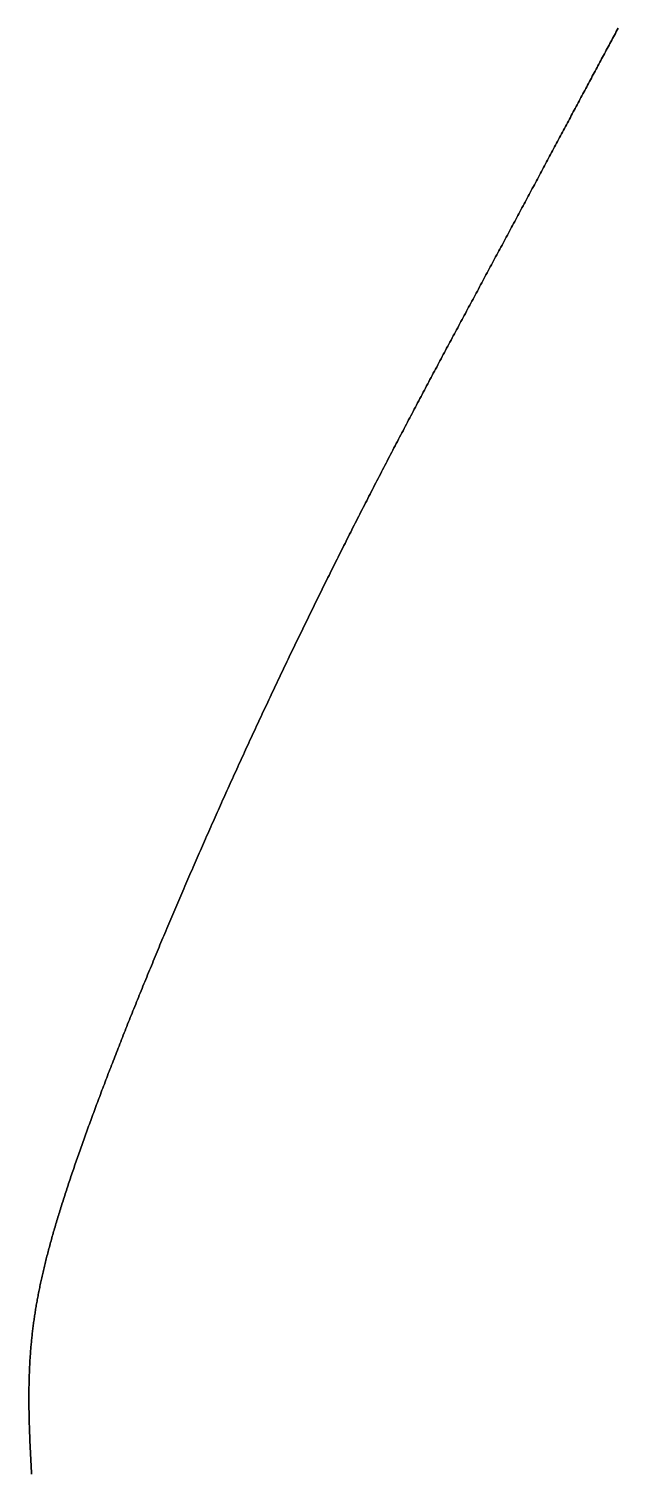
# Model space of a CAD drawing. Header units: inches. Extents: x 130170 to 284068, y 377793 to 804530.
# Drawn here: x 260187.1 to 260208.6, y 744926.8 to 744979.4 of the extents above; entities that cross this region are included whole.
import ezdxf

# ---------------------------------------------------------------- set-up
doc = ezdxf.new("R2010")
doc.units = ezdxf.units.IN
doc.header["$MEASUREMENT"] = 0
doc.layers.add('muni_il', color=7, linetype='Continuous')

msp = doc.modelspace()

# ---------------------------------------------------------------- linework, layer by layer
at = {"layer": 'muni_il'}
for points in [[(260187.225, 744926.78), (260187.222, 744926.842), (260187.218, 744926.903), (260187.214, 744926.964), (260187.211, 744927.025), (260187.208, 744927.086), (260187.204, 744927.147), (260187.201, 744927.207), (260187.198, 744927.267), (260187.194, 744927.327), (260187.191, 744927.386), (260187.188, 744927.446), (260187.185, 744927.505), (260187.182, 744927.564), (260187.179, 744927.622), (260187.177, 744927.681), (260187.174, 744927.739), (260187.171, 744927.797), (260187.169, 744927.855), (260187.166, 744927.912), (260187.163, 744927.97), (260187.161, 744928.027), (260187.159, 744928.084), (260187.157, 744928.14), (260187.154, 744928.197), (260187.152, 744928.253), (260187.15, 744928.309), (260187.148, 744928.365), (260187.146, 744928.42), (260187.145, 744928.476), (260187.143, 744928.531), (260187.141, 744928.586), (260187.14, 744928.641), (260187.138, 744928.695), (260187.137, 744928.75), (260187.136, 744928.804), (260187.134, 744928.858), (260187.133, 744928.912), (260187.132, 744928.965), (260187.131, 744929.019), (260187.13, 744929.072), (260187.129, 744929.125), (260187.129, 744929.178), (260187.128, 744929.231), (260187.128, 744929.283), (260187.127, 744929.336), (260187.127, 744929.388), (260187.127, 744929.44), (260187.126, 744929.492), (260187.126, 744929.543), (260187.126, 744929.595), (260187.127, 744929.647), (260187.127, 744929.698), (260187.127, 744929.749), (260187.128, 744929.8), (260187.128, 744929.851), (260187.129, 744929.901), (260187.129, 744929.952), (260187.13, 744930.003), (260187.131, 744930.053), (260187.132, 744930.103), (260187.133, 744930.153), (260187.135, 744930.203), (260187.136, 744930.253), (260187.137, 744930.303), (260187.139, 744930.352), (260187.141, 744930.402), (260187.142, 744930.451), (260187.144, 744930.501), (260187.146, 744930.55), (260187.148, 744930.599), (260187.151, 744930.648), (260187.153, 744930.697), (260187.155, 744930.746), (260187.158, 744930.795), (260187.161, 744930.844), (260187.163, 744930.892), (260187.166, 744930.941), (260187.169, 744930.989), (260187.173, 744931.038), (260187.176, 744931.086), (260187.179, 744931.135), (260187.183, 744931.183), (260187.186, 744931.231), (260187.19, 744931.28), (260187.194, 744931.328), (260187.198, 744931.376), (260187.202, 744931.424), (260187.206, 744931.472), (260187.211, 744931.52), (260187.215, 744931.568), (260187.22, 744931.617), (260187.225, 744931.665), (260187.23, 744931.713), (260187.235, 744931.761), (260187.24, 744931.809), (260187.245, 744931.857), (260187.25, 744931.905), (260187.256, 744931.953), (260187.262, 744932.001), (260187.267, 744932.049), (260187.273, 744932.097), (260187.279, 744932.145), (260187.286, 744932.194), (260187.292, 744932.242), (260187.298, 744932.29), (260187.305, 744932.338), (260187.312, 744932.387), (260187.319, 744932.435), (260187.326, 744932.484), (260187.333, 744932.532), (260187.34, 744932.581), (260187.348, 744932.629), (260187.356, 744932.678), (260187.363, 744932.727), (260187.371, 744932.775), (260187.379, 744932.824), (260187.388, 744932.873), (260187.396, 744932.922), (260187.404, 744932.971), (260187.413, 744933.021), (260187.422, 744933.07), (260187.431, 744933.119), (260187.44, 744933.169), (260187.449, 744933.218), (260187.458, 744933.268), (260187.468, 744933.318), (260187.478, 744933.368), (260187.487, 744933.418), (260187.497, 744933.468), (260187.508, 744933.518), (260187.518, 744933.569), (260187.528, 744933.619), (260187.539, 744933.67), (260187.55, 744933.721), (260187.561, 744933.772), (260187.572, 744933.823), (260187.583, 744933.874), (260187.594, 744933.925), (260187.606, 744933.977), (260187.617, 744934.028), (260187.629, 744934.08), (260187.641, 744934.132), (260187.654, 744934.184), (260187.666, 744934.236), (260187.678, 744934.289), (260187.691, 744934.342), (260187.704, 744934.394), (260187.717, 744934.447), (260187.73, 744934.5), (260187.743, 744934.554), (260187.757, 744934.607), (260187.77, 744934.661), (260187.784, 744934.714), (260187.798, 744934.768), (260187.812, 744934.823), (260187.826, 744934.877), (260187.841, 744934.931), (260187.855, 744934.986), (260187.87, 744935.041), (260187.885, 744935.096), (260187.9, 744935.152), (260187.915, 744935.207), (260187.93, 744935.263), (260187.946, 744935.319), (260187.962, 744935.375), (260187.978, 744935.431), (260187.994, 744935.488), (260188.01, 744935.545), (260188.026, 744935.602), (260188.043, 744935.659), (260188.059, 744935.716), (260188.076, 744935.774), (260188.093, 744935.832), (260188.11, 744935.89), (260188.128, 744935.948), (260188.145, 744936.007), (260188.163, 744936.065), (260188.181, 744936.124), (260188.198, 744936.183), (260188.217, 744936.243), (260188.235, 744936.302), (260188.253, 744936.362), (260188.272, 744936.422), (260188.291, 744936.483), (260188.31, 744936.543), (260188.329, 744936.604), (260188.348, 744936.665), (260188.367, 744936.726), (260188.387, 744936.788), (260188.407, 744936.849), (260188.427, 744936.911), (260188.447, 744936.973), (260188.467, 744937.036), (260188.488, 744937.098), (260188.508, 744937.161), (260188.529, 744937.224), (260188.55, 744937.288), (260188.571, 744937.351), (260188.592, 744937.415), (260188.613, 744937.479), (260188.635, 744937.543), (260188.656, 744937.608), (260188.678, 744937.673), (260188.7, 744937.738), (260188.722, 744937.803), (260188.744, 744937.868), (260188.767, 744937.934), (260188.789, 744938), (260188.812, 744938.066), (260188.835, 744938.132), (260188.858, 744938.199), (260188.881, 744938.266), (260188.905, 744938.333), (260188.928, 744938.4), (260188.952, 744938.468), (260188.975, 744938.536), (260188.999, 744938.604), (260189.024, 744938.672), (260189.048, 744938.74), (260189.072, 744938.809), (260189.097, 744938.878), (260189.121, 744938.947), (260189.146, 744939.017), (260189.171, 744939.086), (260189.196, 744939.156), (260189.222, 744939.226), (260189.247, 744939.296), (260189.272, 744939.367), (260189.298, 744939.438), (260189.324, 744939.509), (260189.35, 744939.58), (260189.376, 744939.651), (260189.402, 744939.723), (260189.429, 744939.795), (260189.455, 744939.867), (260189.482, 744939.939), (260189.509, 744940.012), (260189.536, 744940.084), (260189.563, 744940.157), (260189.59, 744940.23), (260189.617, 744940.304), (260189.645, 744940.377), (260189.673, 744940.451), (260189.7, 744940.525), (260189.728, 744940.599), (260189.756, 744940.673), (260189.784, 744940.748), (260189.812, 744940.823), (260189.841, 744940.898), (260189.87, 744940.973), (260189.898, 744941.048), (260189.927, 744941.124), (260189.956, 744941.2), (260189.985, 744941.276), (260190.014, 744941.352), (260190.043, 744941.428), (260190.073, 744941.505), (260190.102, 744941.581), (260190.132, 744941.658), (260190.162, 744941.735), (260190.192, 744941.812), (260190.222, 744941.89), (260190.252, 744941.967), (260190.282, 744942.045), (260190.312, 744942.123), (260190.343, 744942.201), (260190.373, 744942.28), (260190.404, 744942.358), (260190.435, 744942.437), (260190.466, 744942.515), (260190.497, 744942.594), (260190.528, 744942.673), (260190.559, 744942.753), (260190.591, 744942.832), (260190.622, 744942.912), (260190.654, 744942.992), (260190.686, 744943.071), (260190.717, 744943.151), (260190.749, 744943.232), (260190.781, 744943.312), (260190.814, 744943.393), (260190.846, 744943.473), (260190.878, 744943.554), (260190.911, 744943.635), (260190.943, 744943.716), (260190.976, 744943.797), (260191.009, 744943.878), (260191.041, 744943.96), (260191.074, 744944.042), (260191.107, 744944.123), (260191.141, 744944.205), (260191.174, 744944.287), (260191.207, 744944.369), (260191.241, 744944.452), (260191.274, 744944.534), (260191.308, 744944.616), (260191.342, 744944.699), (260191.375, 744944.782), (260191.409, 744944.865), (260191.443, 744944.948), (260191.477, 744945.031), (260191.512, 744945.114), (260191.546, 744945.197), (260191.58, 744945.281), (260191.615, 744945.364), (260191.649, 744945.448), (260191.684, 744945.532), (260191.719, 744945.615), (260191.753, 744945.7), (260191.788, 744945.784), (260191.823, 744945.868), (260191.858, 744945.952), (260191.893, 744946.036), (260191.929, 744946.121), (260191.964, 744946.205), (260191.999, 744946.29), (260192.035, 744946.374), (260192.07, 744946.459), (260192.106, 744946.544), (260192.142, 744946.629), (260192.178, 744946.714), (260192.213, 744946.799), (260192.249, 744946.884), (260192.285, 744946.97), (260192.322, 744947.055), (260192.358, 744947.14), (260192.394, 744947.226), (260192.43, 744947.311), (260192.467, 744947.397), (260192.503, 744947.483), (260192.54, 744947.568), (260192.576, 744947.654), (260192.613, 744947.74), (260192.65, 744947.826), (260192.687, 744947.912), (260192.724, 744947.998), (260192.76, 744948.084), (260192.798, 744948.171), (260192.835, 744948.257), (260192.872, 744948.343), (260192.909, 744948.43), (260192.946, 744948.516), (260192.984, 744948.602), (260193.021, 744948.689), (260193.059, 744948.775), (260193.096, 744948.862), (260193.134, 744948.949), (260193.172, 744949.035), (260193.209, 744949.122), (260193.247, 744949.209), (260193.285, 744949.296), (260193.323, 744949.383), (260193.361, 744949.469), (260193.399, 744949.556), (260193.437, 744949.643), (260193.475, 744949.73), (260193.514, 744949.817), (260193.552, 744949.904), (260193.59, 744949.991), (260193.629, 744950.079), (260193.667, 744950.166), (260193.706, 744950.253), (260193.744, 744950.34), (260193.783, 744950.427), (260193.822, 744950.514), (260193.86, 744950.602), (260193.899, 744950.689), (260193.938, 744950.776), (260193.977, 744950.863), (260194.016, 744950.951), (260194.055, 744951.038), (260194.094, 744951.125), (260194.133, 744951.213), (260194.172, 744951.3), (260194.211, 744951.387), (260194.251, 744951.475), (260194.29, 744951.562), (260194.329, 744951.65), (260194.369, 744951.737), (260194.408, 744951.825), (260194.448, 744951.912), (260194.487, 744951.999), (260194.527, 744952.087), (260194.566, 744952.174), (260194.606, 744952.262), (260194.646, 744952.349), (260194.685, 744952.436), (260194.725, 744952.524), (260194.765, 744952.611), (260194.805, 744952.699), (260194.845, 744952.786), (260194.885, 744952.873), (260194.925, 744952.961), (260194.965, 744953.048), (260195.005, 744953.135), (260195.045, 744953.223), (260195.085, 744953.31), (260195.125, 744953.397), (260195.165, 744953.484), (260195.206, 744953.572), (260195.246, 744953.659), (260195.286, 744953.746), (260195.327, 744953.833), (260195.367, 744953.92), (260195.408, 744954.007), (260195.448, 744954.095), (260195.488, 744954.182), (260195.529, 744954.269), (260195.57, 744954.356), (260195.61, 744954.443), (260195.651, 744954.53), (260195.691, 744954.617), (260195.732, 744954.704), (260195.773, 744954.79), (260195.813, 744954.877), (260195.854, 744954.964), (260195.895, 744955.051), (260195.936, 744955.137), (260195.977, 744955.224), (260196.017, 744955.311), (260196.058, 744955.397), (260196.099, 744955.484), (260196.14, 744955.57), (260196.181, 744955.657), (260196.222, 744955.743), (260196.263, 744955.83), (260196.304, 744955.916), (260196.345, 744956.002), (260196.386, 744956.089), (260196.427, 744956.175), (260196.468, 744956.261), (260196.509, 744956.347), (260196.551, 744956.433), (260196.592, 744956.519), (260196.633, 744956.605), (260196.674, 744956.691), (260196.715, 744956.777), (260196.757, 744956.862), (260196.798, 744956.948), (260196.839, 744957.034), (260196.88, 744957.119), (260196.922, 744957.205), (260196.963, 744957.29), (260197.004, 744957.376), (260197.046, 744957.461), (260197.087, 744957.546), (260197.128, 744957.632), (260197.17, 744957.717), (260197.211, 744957.802), (260197.252, 744957.887), (260197.294, 744957.972), (260197.335, 744958.057), (260197.377, 744958.142), (260197.418, 744958.226), (260197.459, 744958.311), (260197.501, 744958.396), (260197.542, 744958.48), (260197.584, 744958.565), (260197.625, 744958.649), (260197.667, 744958.733), (260197.708, 744958.818), (260197.75, 744958.902), (260197.791, 744958.986), (260197.833, 744959.07), (260197.874, 744959.154), (260197.916, 744959.238), (260197.957, 744959.322), (260197.999, 744959.406), (260198.04, 744959.489), (260198.082, 744959.573), (260198.123, 744959.656), (260198.165, 744959.74), (260198.206, 744959.823), (260198.248, 744959.907), (260198.29, 744959.99), (260198.331, 744960.073), (260198.373, 744960.156), (260198.414, 744960.239), (260198.456, 744960.322), (260198.497, 744960.405), (260198.539, 744960.487), (260198.58, 744960.57), (260198.622, 744960.653), (260198.663, 744960.735), (260198.705, 744960.818), (260198.746, 744960.9), (260198.788, 744960.982), (260198.829, 744961.064), (260198.871, 744961.146), (260198.912, 744961.228), (260198.954, 744961.31), (260198.995, 744961.392), (260199.037, 744961.474), (260199.078, 744961.556), (260199.12, 744961.637), (260199.161, 744961.719), (260199.203, 744961.8), (260199.244, 744961.881), (260199.286, 744961.963), (260199.327, 744962.044), (260199.369, 744962.125), (260199.41, 744962.206), (260199.452, 744962.287), (260199.493, 744962.368), (260199.534, 744962.448), (260199.576, 744962.529), (260199.617, 744962.61), (260199.658, 744962.69), (260199.7, 744962.771), (260199.741, 744962.851), (260199.783, 744962.931), (260199.824, 744963.011), (260199.865, 744963.091), (260199.907, 744963.171), (260199.948, 744963.251), (260199.989, 744963.331), (260200.031, 744963.411), (260200.072, 744963.491), (260200.113, 744963.57), (260200.154, 744963.65), (260200.196, 744963.729), (260200.237, 744963.809), (260200.278, 744963.888), (260200.319, 744963.967), (260200.361, 744964.046), (260200.402, 744964.125), (260200.443, 744964.204), (260200.484, 744964.283), (260200.525, 744964.362), (260200.566, 744964.44), (260200.607, 744964.519), (260200.649, 744964.598), (260200.69, 744964.676), (260200.731, 744964.754), (260200.772, 744964.833), (260200.813, 744964.911), (260200.854, 744964.989), (260200.895, 744965.067), (260200.936, 744965.145), (260200.977, 744965.223), (260201.018, 744965.301), (260201.059, 744965.379), (260201.1, 744965.456), (260201.141, 744965.534), (260201.181, 744965.612), (260201.222, 744965.689), (260201.263, 744965.766), (260201.304, 744965.844), (260201.345, 744965.921), (260201.386, 744965.998), (260201.426, 744966.075), (260201.467, 744966.152), (260201.508, 744966.229), (260201.549, 744966.306), (260201.589, 744966.383), (260201.63, 744966.459), (260201.671, 744966.536), (260201.711, 744966.612), (260201.752, 744966.689), (260201.792, 744966.765), (260201.833, 744966.842), (260201.874, 744966.918), (260201.914, 744966.994), (260201.955, 744967.07), (260201.995, 744967.146), (260202.036, 744967.222), (260202.076, 744967.298), (260202.116, 744967.374), (260202.157, 744967.45), (260202.197, 744967.526), (260202.237, 744967.601), (260202.278, 744967.677), (260202.318, 744967.752), (260202.358, 744967.828), (260202.399, 744967.903), (260202.439, 744967.978), (260202.479, 744968.054), (260202.519, 744968.129), (260202.559, 744968.204), (260202.599, 744968.279), (260202.639, 744968.354), (260202.679, 744968.429), (260202.719, 744968.503), (260202.759, 744968.578), (260202.799, 744968.653), (260202.839, 744968.727), (260202.879, 744968.802), (260202.919, 744968.876), (260202.959, 744968.951), (260202.999, 744969.025), (260203.038, 744969.099), (260203.078, 744969.173), (260203.118, 744969.247), (260203.158, 744969.321), (260203.197, 744969.396), (260203.237, 744969.469), (260203.277, 744969.543), (260203.316, 744969.617), (260203.356, 744969.691), (260203.395, 744969.764), (260203.435, 744969.838), (260203.474, 744969.911), (260203.514, 744969.985), (260203.553, 744970.058), (260203.592, 744970.132), (260203.632, 744970.205), (260203.671, 744970.278), (260203.71, 744970.351), (260203.749, 744970.424), (260203.788, 744970.497), (260203.827, 744970.57), (260203.867, 744970.643), (260203.905, 744970.716), (260203.945, 744970.788), (260203.984, 744970.861), (260204.022, 744970.933), (260204.061, 744971.006), (260204.1, 744971.078), (260204.139, 744971.151), (260204.178, 744971.223), (260204.217, 744971.295), (260204.255, 744971.367), (260204.294, 744971.439), (260204.333, 744971.511), (260204.371, 744971.583), (260204.41, 744971.655), (260204.448, 744971.727), (260204.487, 744971.799), (260204.525, 744971.87), (260204.563, 744971.942), (260204.602, 744972.013), (260204.64, 744972.085), (260204.678, 744972.156), (260204.717, 744972.227), (260204.755, 744972.298), (260204.793, 744972.37), (260204.831, 744972.441), (260204.869, 744972.512), (260204.907, 744972.583), (260204.945, 744972.653), (260204.983, 744972.724), (260205.021, 744972.795), (260205.058, 744972.865), (260205.096, 744972.936), (260205.134, 744973.006), (260205.172, 744973.077), (260205.209, 744973.147), (260205.247, 744973.217), (260205.284, 744973.287), (260205.322, 744973.357), (260205.359, 744973.427), (260205.397, 744973.497), (260205.434, 744973.567), (260205.471, 744973.637), (260205.509, 744973.706), (260205.546, 744973.776), (260205.583, 744973.845), (260205.62, 744973.915), (260205.657, 744973.984), (260205.694, 744974.053), (260205.731, 744974.123), (260205.768, 744974.192), (260205.805, 744974.261), (260205.842, 744974.33), (260205.878, 744974.398), (260205.915, 744974.467), (260205.952, 744974.536), (260205.988, 744974.604), (260206.025, 744974.673), (260206.061, 744974.741), (260206.098, 744974.809), (260206.134, 744974.877), (260206.171, 744974.946), (260206.207, 744975.014), (260206.243, 744975.082), (260206.279, 744975.149), (260206.316, 744975.217), (260206.352, 744975.285), (260206.388, 744975.352), (260206.424, 744975.42), (260206.46, 744975.487), (260206.496, 744975.554), (260206.531, 744975.621), (260206.567, 744975.689), (260206.603, 744975.756), (260206.639, 744975.822), (260206.674, 744975.889), (260206.71, 744975.956), (260206.745, 744976.023), (260206.781, 744976.089), (260206.816, 744976.155), (260206.851, 744976.222), (260206.887, 744976.288), (260206.922, 744976.354), (260206.957, 744976.42), (260206.992, 744976.486), (260207.028, 744976.552), (260207.063, 744976.617), (260207.098, 744976.683), (260207.133, 744976.748), (260207.167, 744976.814), (260207.202, 744976.879), (260207.237, 744976.944), (260207.272, 744977.009), (260207.306, 744977.074), (260207.341, 744977.139), (260207.376, 744977.204), (260207.41, 744977.268), (260207.444, 744977.333), (260207.479, 744977.397), (260207.513, 744977.462), (260207.548, 744977.526), (260207.582, 744977.59), (260207.616, 744977.654), (260207.65, 744977.718), (260207.684, 744977.781), (260207.718, 744977.845), (260207.752, 744977.909), (260207.786, 744977.972), (260207.82, 744978.035), (260207.854, 744978.099), (260207.887, 744978.162), (260207.921, 744978.225), (260207.955, 744978.287), (260207.989, 744978.35), (260208.022, 744978.413), (260208.056, 744978.475), (260208.089, 744978.538), (260208.123, 744978.6), (260208.156, 744978.662), (260208.189, 744978.724), (260208.223, 744978.786), (260208.256, 744978.848), (260208.289, 744978.91), (260208.322, 744978.972), (260208.355, 744979.033), (260208.388, 744979.095), (260208.421, 744979.156), (260208.454, 744979.217), (260208.487, 744979.278), (260208.52, 744979.339), (260208.553, 744979.4)], [(260208.553, 744979.4), (260208.52, 744979.339), (260208.487, 744979.278), (260208.454, 744979.217), (260208.421, 744979.156), (260208.388, 744979.095), (260208.355, 744979.033), (260208.322, 744978.972), (260208.289, 744978.91), (260208.256, 744978.848), (260208.223, 744978.786), (260208.189, 744978.724), (260208.156, 744978.662), (260208.123, 744978.6), (260208.089, 744978.538), (260208.056, 744978.475), (260208.022, 744978.413), (260207.989, 744978.35), (260207.955, 744978.287), (260207.921, 744978.225), (260207.887, 744978.162), (260207.854, 744978.099), (260207.82, 744978.035), (260207.786, 744977.972), (260207.752, 744977.909), (260207.718, 744977.845), (260207.684, 744977.781), (260207.65, 744977.718), (260207.616, 744977.654), (260207.582, 744977.59), (260207.548, 744977.526), (260207.513, 744977.462), (260207.479, 744977.397), (260207.444, 744977.333), (260207.41, 744977.268), (260207.376, 744977.204), (260207.341, 744977.139), (260207.306, 744977.074), (260207.272, 744977.009), (260207.237, 744976.944), (260207.202, 744976.879), (260207.167, 744976.814), (260207.133, 744976.748), (260207.098, 744976.683), (260207.063, 744976.617), (260207.028, 744976.552), (260206.992, 744976.486), (260206.957, 744976.42), (260206.922, 744976.354), (260206.887, 744976.288), (260206.851, 744976.222), (260206.816, 744976.155), (260206.781, 744976.089), (260206.745, 744976.023), (260206.71, 744975.956), (260206.674, 744975.889), (260206.639, 744975.822), (260206.603, 744975.756), (260206.567, 744975.689), (260206.531, 744975.621), (260206.496, 744975.554), (260206.46, 744975.487), (260206.424, 744975.42), (260206.388, 744975.352), (260206.352, 744975.285), (260206.316, 744975.217), (260206.279, 744975.149), (260206.243, 744975.082), (260206.207, 744975.014), (260206.171, 744974.946), (260206.134, 744974.877), (260206.098, 744974.809), (260206.061, 744974.741), (260206.025, 744974.673), (260205.988, 744974.604), (260205.952, 744974.536), (260205.915, 744974.467), (260205.878, 744974.398), (260205.842, 744974.33), (260205.805, 744974.261), (260205.768, 744974.192), (260205.731, 744974.123), (260205.694, 744974.053), (260205.657, 744973.984), (260205.62, 744973.915), (260205.583, 744973.845), (260205.546, 744973.776), (260205.509, 744973.706), (260205.471, 744973.637), (260205.434, 744973.567), (260205.397, 744973.497), (260205.359, 744973.427), (260205.322, 744973.357), (260205.284, 744973.287), (260205.247, 744973.217), (260205.209, 744973.147), (260205.172, 744973.077), (260205.134, 744973.006), (260205.096, 744972.936), (260205.058, 744972.865), (260205.021, 744972.795), (260204.983, 744972.724), (260204.945, 744972.653), (260204.907, 744972.583), (260204.869, 744972.512), (260204.831, 744972.441), (260204.793, 744972.37), (260204.755, 744972.298), (260204.717, 744972.227), (260204.678, 744972.156), (260204.64, 744972.085), (260204.602, 744972.013), (260204.563, 744971.942), (260204.525, 744971.87), (260204.487, 744971.799), (260204.448, 744971.727), (260204.41, 744971.655), (260204.371, 744971.583), (260204.333, 744971.511), (260204.294, 744971.439), (260204.255, 744971.367), (260204.217, 744971.295), (260204.178, 744971.223), (260204.139, 744971.151), (260204.1, 744971.078), (260204.061, 744971.006), (260204.022, 744970.933), (260203.984, 744970.861), (260203.945, 744970.788), (260203.905, 744970.716), (260203.867, 744970.643), (260203.827, 744970.57), (260203.788, 744970.497), (260203.749, 744970.424), (260203.71, 744970.351), (260203.671, 744970.278), (260203.632, 744970.205), (260203.592, 744970.132), (260203.553, 744970.058), (260203.514, 744969.985), (260203.474, 744969.911), (260203.435, 744969.838), (260203.395, 744969.764), (260203.356, 744969.691), (260203.316, 744969.617), (260203.277, 744969.543), (260203.237, 744969.469), (260203.197, 744969.396), (260203.158, 744969.321), (260203.118, 744969.247), (260203.078, 744969.173), (260203.038, 744969.099), (260202.999, 744969.025), (260202.959, 744968.951), (260202.919, 744968.876), (260202.879, 744968.802), (260202.839, 744968.727), (260202.799, 744968.653), (260202.759, 744968.578), (260202.719, 744968.503), (260202.679, 744968.429), (260202.639, 744968.354), (260202.599, 744968.279), (260202.559, 744968.204), (260202.519, 744968.129), (260202.479, 744968.054), (260202.439, 744967.978), (260202.399, 744967.903), (260202.358, 744967.828), (260202.318, 744967.752), (260202.278, 744967.677), (260202.237, 744967.601), (260202.197, 744967.526), (260202.157, 744967.45), (260202.116, 744967.374), (260202.076, 744967.298), (260202.036, 744967.222), (260201.995, 744967.146), (260201.955, 744967.07), (260201.914, 744966.994), (260201.874, 744966.918), (260201.833, 744966.842), (260201.792, 744966.765), (260201.752, 744966.689), (260201.711, 744966.612), (260201.671, 744966.536), (260201.63, 744966.459), (260201.589, 744966.383), (260201.549, 744966.306), (260201.508, 744966.229), (260201.467, 744966.152), (260201.426, 744966.075), (260201.386, 744965.998), (260201.345, 744965.921), (260201.304, 744965.844), (260201.263, 744965.766), (260201.222, 744965.689), (260201.181, 744965.612), (260201.141, 744965.534), (260201.1, 744965.456), (260201.059, 744965.379), (260201.018, 744965.301), (260200.977, 744965.223), (260200.936, 744965.145), (260200.895, 744965.067), (260200.854, 744964.989), (260200.813, 744964.911), (260200.772, 744964.833), (260200.731, 744964.754), (260200.69, 744964.676), (260200.649, 744964.598), (260200.607, 744964.519), (260200.566, 744964.44), (260200.525, 744964.362), (260200.484, 744964.283), (260200.443, 744964.204), (260200.402, 744964.125), (260200.361, 744964.046), (260200.319, 744963.967), (260200.278, 744963.888), (260200.237, 744963.809), (260200.196, 744963.729), (260200.154, 744963.65), (260200.113, 744963.57), (260200.072, 744963.491), (260200.031, 744963.411), (260199.989, 744963.331), (260199.948, 744963.251), (260199.907, 744963.171), (260199.865, 744963.091), (260199.824, 744963.011), (260199.783, 744962.931), (260199.741, 744962.851), (260199.7, 744962.771), (260199.658, 744962.69), (260199.617, 744962.61), (260199.576, 744962.529), (260199.534, 744962.448), (260199.493, 744962.368), (260199.452, 744962.287), (260199.41, 744962.206), (260199.369, 744962.125), (260199.327, 744962.044), (260199.286, 744961.963), (260199.244, 744961.881), (260199.203, 744961.8), (260199.161, 744961.719), (260199.12, 744961.637), (260199.078, 744961.556), (260199.037, 744961.474), (260198.995, 744961.392), (260198.954, 744961.31), (260198.912, 744961.228), (260198.871, 744961.146), (260198.829, 744961.064), (260198.788, 744960.982), (260198.746, 744960.9), (260198.705, 744960.818), (260198.663, 744960.735), (260198.622, 744960.653), (260198.58, 744960.57), (260198.539, 744960.487), (260198.497, 744960.405), (260198.456, 744960.322), (260198.414, 744960.239), (260198.373, 744960.156), (260198.331, 744960.073), (260198.29, 744959.99), (260198.248, 744959.907), (260198.206, 744959.823), (260198.165, 744959.74), (260198.123, 744959.656), (260198.082, 744959.573), (260198.04, 744959.489), (260197.999, 744959.406), (260197.957, 744959.322), (260197.916, 744959.238), (260197.874, 744959.154), (260197.833, 744959.07), (260197.791, 744958.986), (260197.75, 744958.902), (260197.708, 744958.818), (260197.667, 744958.733), (260197.625, 744958.649), (260197.584, 744958.565), (260197.542, 744958.48), (260197.501, 744958.396), (260197.459, 744958.311), (260197.418, 744958.226), (260197.377, 744958.142), (260197.335, 744958.057), (260197.294, 744957.972), (260197.252, 744957.887), (260197.211, 744957.802), (260197.17, 744957.717), (260197.128, 744957.632), (260197.087, 744957.546), (260197.046, 744957.461), (260197.004, 744957.376), (260196.963, 744957.29), (260196.922, 744957.205), (260196.88, 744957.119), (260196.839, 744957.034), (260196.798, 744956.948), (260196.757, 744956.862), (260196.715, 744956.777), (260196.674, 744956.691), (260196.633, 744956.605), (260196.592, 744956.519), (260196.551, 744956.433), (260196.509, 744956.347), (260196.468, 744956.261), (260196.427, 744956.175), (260196.386, 744956.089), (260196.345, 744956.002), (260196.304, 744955.916), (260196.263, 744955.83), (260196.222, 744955.743), (260196.181, 744955.657), (260196.14, 744955.57), (260196.099, 744955.484), (260196.058, 744955.397), (260196.017, 744955.311), (260195.977, 744955.224), (260195.936, 744955.137), (260195.895, 744955.051), (260195.854, 744954.964), (260195.813, 744954.877), (260195.773, 744954.79), (260195.732, 744954.704), (260195.691, 744954.617), (260195.651, 744954.53), (260195.61, 744954.443), (260195.57, 744954.356), (260195.529, 744954.269), (260195.488, 744954.182), (260195.448, 744954.095), (260195.408, 744954.007), (260195.367, 744953.92), (260195.327, 744953.833), (260195.286, 744953.746), (260195.246, 744953.659), (260195.206, 744953.572), (260195.165, 744953.484), (260195.125, 744953.397), (260195.085, 744953.31), (260195.045, 744953.223), (260195.005, 744953.135), (260194.965, 744953.048), (260194.925, 744952.961), (260194.885, 744952.873), (260194.845, 744952.786), (260194.805, 744952.699), (260194.765, 744952.611), (260194.725, 744952.524), (260194.685, 744952.436), (260194.646, 744952.349), (260194.606, 744952.262), (260194.566, 744952.174), (260194.527, 744952.087), (260194.487, 744951.999), (260194.448, 744951.912), (260194.408, 744951.825), (260194.369, 744951.737), (260194.329, 744951.65), (260194.29, 744951.562), (260194.251, 744951.475), (260194.211, 744951.387), (260194.172, 744951.3), (260194.133, 744951.213), (260194.094, 744951.125), (260194.055, 744951.038), (260194.016, 744950.951), (260193.977, 744950.863), (260193.938, 744950.776), (260193.899, 744950.689), (260193.86, 744950.602), (260193.822, 744950.514), (260193.783, 744950.427), (260193.744, 744950.34), (260193.706, 744950.253), (260193.667, 744950.166), (260193.629, 744950.079), (260193.59, 744949.991), (260193.552, 744949.904), (260193.514, 744949.817), (260193.475, 744949.73), (260193.437, 744949.643), (260193.399, 744949.556), (260193.361, 744949.469), (260193.323, 744949.383), (260193.285, 744949.296), (260193.247, 744949.209), (260193.209, 744949.122), (260193.172, 744949.035), (260193.134, 744948.949), (260193.096, 744948.862), (260193.059, 744948.775), (260193.021, 744948.689), (260192.984, 744948.602), (260192.946, 744948.516), (260192.909, 744948.43), (260192.872, 744948.343), (260192.835, 744948.257), (260192.798, 744948.171), (260192.76, 744948.084), (260192.724, 744947.998), (260192.687, 744947.912), (260192.65, 744947.826), (260192.613, 744947.74), (260192.576, 744947.654), (260192.54, 744947.568), (260192.503, 744947.483), (260192.467, 744947.397), (260192.43, 744947.311), (260192.394, 744947.226), (260192.358, 744947.14), (260192.322, 744947.055), (260192.285, 744946.97), (260192.249, 744946.884), (260192.213, 744946.799), (260192.178, 744946.714), (260192.142, 744946.629), (260192.106, 744946.544), (260192.07, 744946.459), (260192.035, 744946.374), (260191.999, 744946.29), (260191.964, 744946.205), (260191.929, 744946.121), (260191.893, 744946.036), (260191.858, 744945.952), (260191.823, 744945.868), (260191.788, 744945.784), (260191.753, 744945.7), (260191.719, 744945.615), (260191.684, 744945.532), (260191.649, 744945.448), (260191.615, 744945.364), (260191.58, 744945.281), (260191.546, 744945.197), (260191.512, 744945.114), (260191.477, 744945.031), (260191.443, 744944.948), (260191.409, 744944.865), (260191.375, 744944.782), (260191.342, 744944.699), (260191.308, 744944.616), (260191.274, 744944.534), (260191.241, 744944.452), (260191.207, 744944.369), (260191.174, 744944.287), (260191.141, 744944.205), (260191.107, 744944.123), (260191.074, 744944.042), (260191.041, 744943.96), (260191.009, 744943.878), (260190.976, 744943.797), (260190.943, 744943.716), (260190.911, 744943.635), (260190.878, 744943.554), (260190.846, 744943.473), (260190.814, 744943.393), (260190.781, 744943.312), (260190.749, 744943.232), (260190.717, 744943.151), (260190.686, 744943.071), (260190.654, 744942.992), (260190.622, 744942.912), (260190.591, 744942.832), (260190.559, 744942.753), (260190.528, 744942.673), (260190.497, 744942.594), (260190.466, 744942.515), (260190.435, 744942.437), (260190.404, 744942.358), (260190.373, 744942.28), (260190.343, 744942.201), (260190.312, 744942.123), (260190.282, 744942.045), (260190.252, 744941.967), (260190.222, 744941.89), (260190.192, 744941.812), (260190.162, 744941.735), (260190.132, 744941.658), (260190.102, 744941.581), (260190.073, 744941.505), (260190.043, 744941.428), (260190.014, 744941.352), (260189.985, 744941.276), (260189.956, 744941.2), (260189.927, 744941.124), (260189.898, 744941.048), (260189.87, 744940.973), (260189.841, 744940.898), (260189.812, 744940.823), (260189.784, 744940.748), (260189.756, 744940.673), (260189.728, 744940.599), (260189.7, 744940.525), (260189.673, 744940.451), (260189.645, 744940.377), (260189.617, 744940.304), (260189.59, 744940.23), (260189.563, 744940.157), (260189.536, 744940.084), (260189.509, 744940.012), (260189.482, 744939.939), (260189.455, 744939.867), (260189.429, 744939.795), (260189.402, 744939.723), (260189.376, 744939.651), (260189.35, 744939.58), (260189.324, 744939.509), (260189.298, 744939.438), (260189.272, 744939.367), (260189.247, 744939.296), (260189.222, 744939.226), (260189.196, 744939.156), (260189.171, 744939.086), (260189.146, 744939.017), (260189.121, 744938.947), (260189.097, 744938.878), (260189.072, 744938.809), (260189.048, 744938.74), (260189.024, 744938.672), (260188.999, 744938.604), (260188.975, 744938.536), (260188.952, 744938.468), (260188.928, 744938.4), (260188.905, 744938.333), (260188.881, 744938.266), (260188.858, 744938.199), (260188.835, 744938.132), (260188.812, 744938.066), (260188.789, 744938), (260188.767, 744937.934), (260188.744, 744937.868), (260188.722, 744937.803), (260188.7, 744937.738), (260188.678, 744937.673), (260188.656, 744937.608), (260188.635, 744937.543), (260188.613, 744937.479), (260188.592, 744937.415), (260188.571, 744937.351), (260188.55, 744937.288), (260188.529, 744937.224), (260188.508, 744937.161), (260188.488, 744937.098), (260188.467, 744937.036), (260188.447, 744936.973), (260188.427, 744936.911), (260188.407, 744936.849), (260188.387, 744936.788), (260188.367, 744936.726), (260188.348, 744936.665), (260188.329, 744936.604), (260188.31, 744936.543), (260188.291, 744936.483), (260188.272, 744936.422), (260188.253, 744936.362), (260188.235, 744936.302), (260188.217, 744936.243), (260188.198, 744936.183), (260188.181, 744936.124), (260188.163, 744936.065), (260188.145, 744936.007), (260188.128, 744935.948), (260188.11, 744935.89), (260188.093, 744935.832), (260188.076, 744935.774), (260188.059, 744935.716), (260188.043, 744935.659), (260188.026, 744935.602), (260188.01, 744935.545), (260187.994, 744935.488), (260187.978, 744935.431), (260187.962, 744935.375), (260187.946, 744935.319), (260187.93, 744935.263), (260187.915, 744935.207), (260187.9, 744935.152), (260187.885, 744935.096), (260187.87, 744935.041), (260187.855, 744934.986), (260187.841, 744934.931), (260187.826, 744934.877), (260187.812, 744934.823), (260187.798, 744934.768), (260187.784, 744934.714), (260187.77, 744934.661), (260187.757, 744934.607), (260187.743, 744934.554), (260187.73, 744934.5), (260187.717, 744934.447), (260187.704, 744934.394), (260187.691, 744934.342), (260187.678, 744934.289), (260187.666, 744934.236), (260187.654, 744934.184), (260187.641, 744934.132), (260187.629, 744934.08), (260187.617, 744934.028), (260187.606, 744933.977), (260187.594, 744933.925), (260187.583, 744933.874), (260187.572, 744933.823), (260187.561, 744933.772), (260187.55, 744933.721), (260187.539, 744933.67), (260187.528, 744933.619), (260187.518, 744933.569), (260187.508, 744933.518), (260187.497, 744933.468), (260187.487, 744933.418), (260187.478, 744933.368), (260187.468, 744933.318), (260187.458, 744933.268), (260187.449, 744933.218), (260187.44, 744933.169), (260187.431, 744933.119), (260187.422, 744933.07), (260187.413, 744933.021), (260187.404, 744932.971), (260187.396, 744932.922), (260187.388, 744932.873), (260187.379, 744932.824), (260187.371, 744932.775), (260187.363, 744932.727), (260187.356, 744932.678), (260187.348, 744932.629), (260187.34, 744932.581), (260187.333, 744932.532), (260187.326, 744932.484), (260187.319, 744932.435), (260187.312, 744932.387), (260187.305, 744932.338), (260187.298, 744932.29), (260187.292, 744932.242), (260187.286, 744932.194), (260187.279, 744932.145), (260187.273, 744932.097), (260187.267, 744932.049), (260187.262, 744932.001), (260187.256, 744931.953), (260187.25, 744931.905), (260187.245, 744931.857), (260187.24, 744931.809), (260187.235, 744931.761), (260187.23, 744931.713), (260187.225, 744931.665), (260187.22, 744931.617), (260187.215, 744931.568), (260187.211, 744931.52), (260187.206, 744931.472), (260187.202, 744931.424), (260187.198, 744931.376), (260187.194, 744931.328), (260187.19, 744931.28), (260187.186, 744931.231), (260187.183, 744931.183), (260187.179, 744931.135), (260187.176, 744931.086), (260187.173, 744931.038), (260187.169, 744930.989), (260187.166, 744930.941), (260187.163, 744930.892), (260187.161, 744930.844), (260187.158, 744930.795), (260187.155, 744930.746), (260187.153, 744930.697), (260187.151, 744930.648), (260187.148, 744930.599), (260187.146, 744930.55), (260187.144, 744930.501), (260187.142, 744930.451), (260187.141, 744930.402), (260187.139, 744930.352), (260187.137, 744930.303), (260187.136, 744930.253), (260187.135, 744930.203), (260187.133, 744930.153), (260187.132, 744930.103), (260187.131, 744930.053), (260187.13, 744930.003), (260187.129, 744929.952), (260187.129, 744929.901), (260187.128, 744929.851), (260187.128, 744929.8), (260187.127, 744929.749), (260187.127, 744929.698), (260187.127, 744929.647), (260187.126, 744929.595), (260187.126, 744929.543), (260187.126, 744929.492), (260187.127, 744929.44), (260187.127, 744929.388), (260187.127, 744929.336), (260187.128, 744929.283), (260187.128, 744929.231), (260187.129, 744929.178), (260187.129, 744929.125), (260187.13, 744929.072), (260187.131, 744929.019), (260187.132, 744928.965), (260187.133, 744928.912), (260187.134, 744928.858), (260187.136, 744928.804), (260187.137, 744928.75), (260187.138, 744928.695), (260187.14, 744928.641), (260187.141, 744928.586), (260187.143, 744928.531), (260187.145, 744928.476), (260187.146, 744928.42), (260187.148, 744928.365), (260187.15, 744928.309), (260187.152, 744928.253), (260187.154, 744928.197), (260187.157, 744928.14), (260187.159, 744928.084), (260187.161, 744928.027), (260187.163, 744927.97), (260187.166, 744927.912), (260187.169, 744927.855), (260187.171, 744927.797), (260187.174, 744927.739), (260187.177, 744927.681), (260187.179, 744927.622), (260187.182, 744927.564), (260187.185, 744927.505), (260187.188, 744927.446), (260187.191, 744927.386), (260187.194, 744927.327), (260187.198, 744927.267), (260187.201, 744927.207), (260187.204, 744927.147), (260187.208, 744927.086), (260187.211, 744927.025), (260187.214, 744926.964), (260187.218, 744926.903), (260187.222, 744926.842), (260187.225, 744926.78)]]:
    msp.add_lwpolyline(points, dxfattribs=at)

doc.saveas('drawing.dxf')
